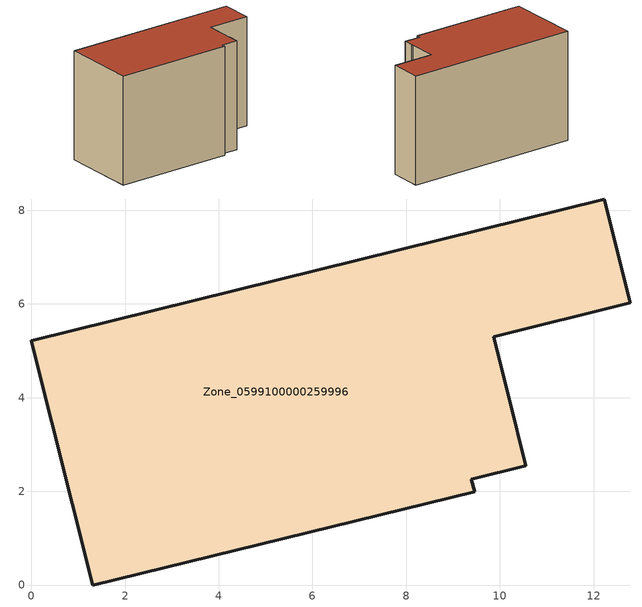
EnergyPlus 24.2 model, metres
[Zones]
Zone_0599100000259996
 floor ground (C_G): 10.36,3.32 10.38,3.24 10.55,2.55 9.39,2.26 9.46,1.99 1.31,0 0,5.22 12.23,8.24 12.78,6.03 9.87,5.3 z0
 wall outside (C_F): 1.31,0 9.46,1.99 9.39,2.26 10.55,2.55 10.38,3.24 10.36,3.32 9.87,5.3 12.78,6.03 12.23,8.24 0,5.22 1.31,0 z0:7.81
 roof outside (C_R): 10.36,3.32 9.87,5.3 12.78,6.03 12.23,8.24 0,5.22 1.31,0 9.46,1.99 9.39,2.26 10.55,2.55 10.38,3.24 z7.81
[BUILDING]
Pand.0599100000259996: North Axis=0; Terrain=City; Loads Convergence Tolerance Value=0.04; Temperature Convergence Tolerance Value=0.4; Solar Distribution=FullExterior; Maximum Number of Warmup Days=25; Minimum Number of Warmup Days=1
[Site:Location]
Rotterdam.The.Hague.AP_ZH_NLD Design_Conditions: Latitude=51.96; Longitude=4.45; Time Zone=1; Elevation=-4.5
[SITE:GROUNDTEMPERATURE:BUILDINGSURFACE]
18, 18, 18, 18, 18, 18, 18, 18, 18, 18, 18, 18
[MATERIAL] Thermal Absorptance=0.9; Solar Absorptance=0.7; Visible Absorptance=0.7
Name | Roughness | Thickness | Conductivity | Density | Specific Heat
G.TI.1975-1991 | MediumSmooth | 0.15 | 0.288461 | 540 | 1210
F.TI.1975-1991 | Rough | 0.3 | 0.230769 | 1920 | 840
R.TI.1975-1991 | MediumRough | 0.2 | 0.153846 | 1500 | 1000
[CONSTRUCTION]
C_G: G.TI.1975-1991
C_F: F.TI.1975-1991
C_R: R.TI.1975-1991
[ZONE]
Zone_0599100000259996: Type=1; Multiplier=1; Ceiling Height=Autocalculate; Volume=Autocalculate; Floor Area=autocalculate; Part of Total Floor Area=Yes
[ZONEINFILTRATION:DESIGNFLOWRATE]
Infil_Zone_0599100000259996: Zone or ZoneList or Space or SpaceList=Zone_0599100000259996; Schedule=AlwaysOn; Design Flow Rate Calculation Method=Flow/Area; Flow Rate per Floor Area=0.003; Constant Term Coefficient=1; Temperature Term Coefficient=0; Velocity Term Coefficient=0; Velocity Squared Term Coefficient=0
[HVACTEMPLATE:ZONE:IDEALLOADSAIRSYSTEM]
Zone_0599100000259996: Maximum Heating Supply Air Temperature=50; Minimum Cooling Supply Air Temperature=13; Maximum Heating Supply Air Humidity Ratio=0.0156; Minimum Cooling Supply Air Humidity Ratio=0.0077; Heating Limit=NoLimit; Cooling Limit=NoLimit; Dehumidification Control Type=ConstantSensibleHeatRatio; Cooling Sensible Heat Ratio=0.7; Dehumidification Setpoint=60; Humidification Control Type=None; Humidification Setpoint=30; Outdoor Air Method=None; Outdoor Air Flow Rate per Person=0.00944; Outdoor Air Flow Rate per Zone Floor Area=0; Outdoor Air Flow Rate per Zone=0; Demand Controlled Ventilation Type=None; Outdoor Air Economizer Type=NoEconomizer; Heat Recovery Type=None; Sensible Heat Recovery Effectiveness=0.7; Latent Heat Recovery Effectiveness=0.65
[ZONECONTROL:THERMOSTAT]
ThermostatControl_Zone_0599100000259996: Zone or ZoneList=Zone_0599100000259996; Control Type Schedule=DualSetpointControlType; Control 1=Thermostat_Zone_0599100000259996; Temperature Difference Between Cutout And Setpoint=0
[THERMOSTATSETPOINT:DUALSETPOINT]
Thermostat_Zone_0599100000259996: Heating Setpoint Temperature Schedule=HeatingSetpoint_Zone_0599100000259996; Cooling Setpoint Temperature Schedule=CoolingSetpoint_Zone_0599100000259996
[SCHEDULE:COMPACT]
HeatingSetpoint_Zone_0599100000259996: Through: 12/31, For: AllDays, Until: 24:00, 21
CoolingSetpoint_Zone_0599100000259996: Through: 12/31, For: AllDays, Until: 24:00, 24
DualSetpointControlType: Through: 12/31, For: AllDays, Until: 24:00, 4
AlwaysOn: Through: 12/31, For: AllDays, Until: 24:00, 1
